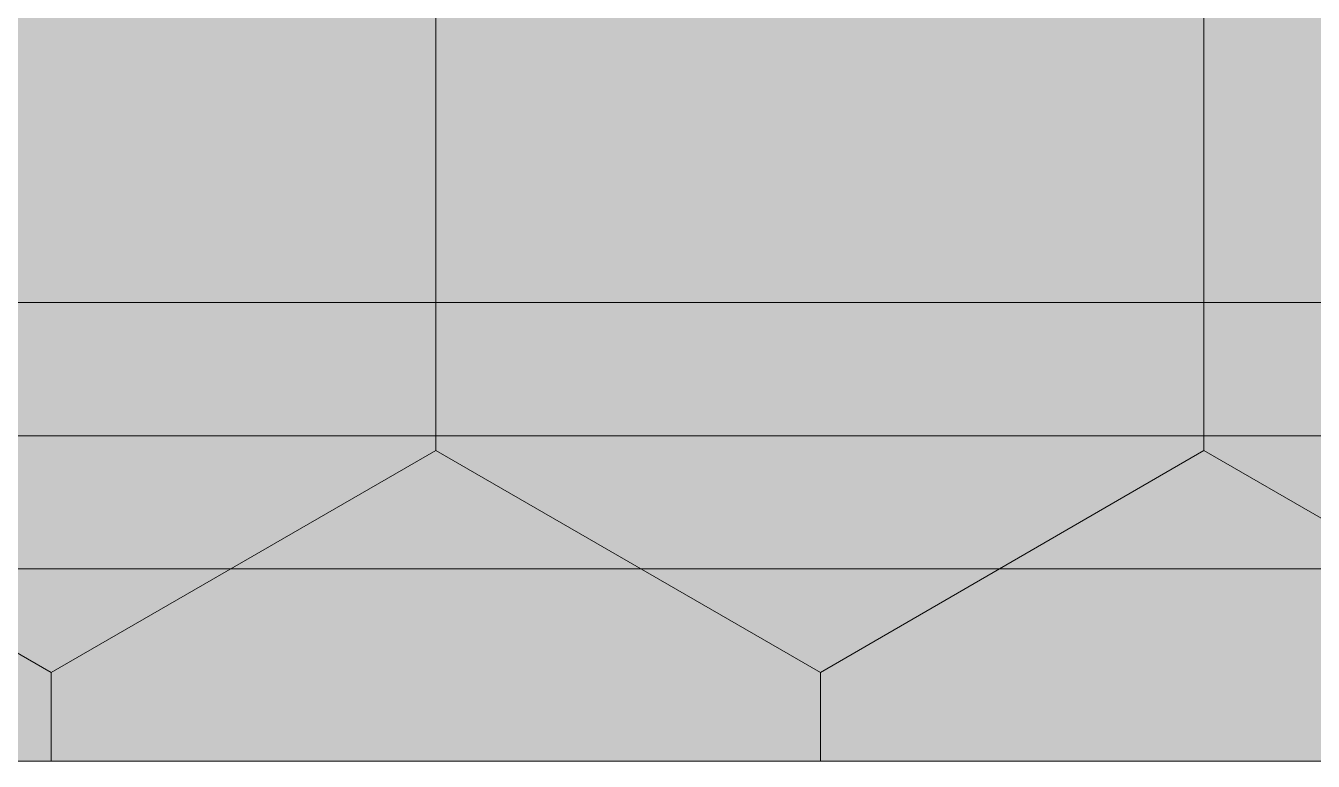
# Model space of a CAD drawing. Header units: millimetres. Extents: x -546 to 1681, y -650 to 1730.
# Drawn here: x 519.508 to 520.378, y 441.761 to 442.259 of the extents above; entities that cross this region are included whole.
import ezdxf

# ---------------------------------------------------------------- set-up
doc = ezdxf.new("R2010")
doc.units = ezdxf.units.MM

msp = doc.modelspace()

# ---------------------------------------------------------------- hatches: boundary and pattern name
at = {"true_color": 0x96e196}
h = msp.add_hatch(color=81, dxfattribs=at)
h.dxf.hatch_style = 2
h.paths.add_polyline_path([(546.20183, 442.46145), (546.20183, 441.76145), (515.46379, 441.76145), (515.46379, 442.46145)])

# ---------------------------------------------------------------- linework, layer by layer
at = {"color": 7, "lineweight": 0}
for points in [[(519.78479, 441.97145), (519.78479, 442.27145)], [(520.3038, 441.97145), (520.3038, 442.27145)], [(525.1518, 442.07145), (514.80379, 442.07145)], [(525.2418, 441.98145), (514.80379, 441.98145)], [(519.52479, 441.82145), (519.26479, 441.97145)], [(519.78479, 441.97145), (519.52479, 441.82145)], [(520.0448, 441.82145), (519.78479, 441.97145)], [(520.3038, 441.97145), (520.0448, 441.82145)], [(520.5638, 441.82145), (520.3038, 441.97145)], [(525.9318, 441.89145), (514.76379, 441.89145)], [(519.52479, 441.76145), (519.52479, 441.82145)], [(520.0448, 441.76145), (520.0448, 441.82145)], [(514.76379, 441.76145), (525.9318, 441.76145)], [(515.46379, 441.76145), (546.90184, 441.76145)]]:
    msp.add_lwpolyline(points, dxfattribs=at)

doc.saveas('drawing.dxf')
